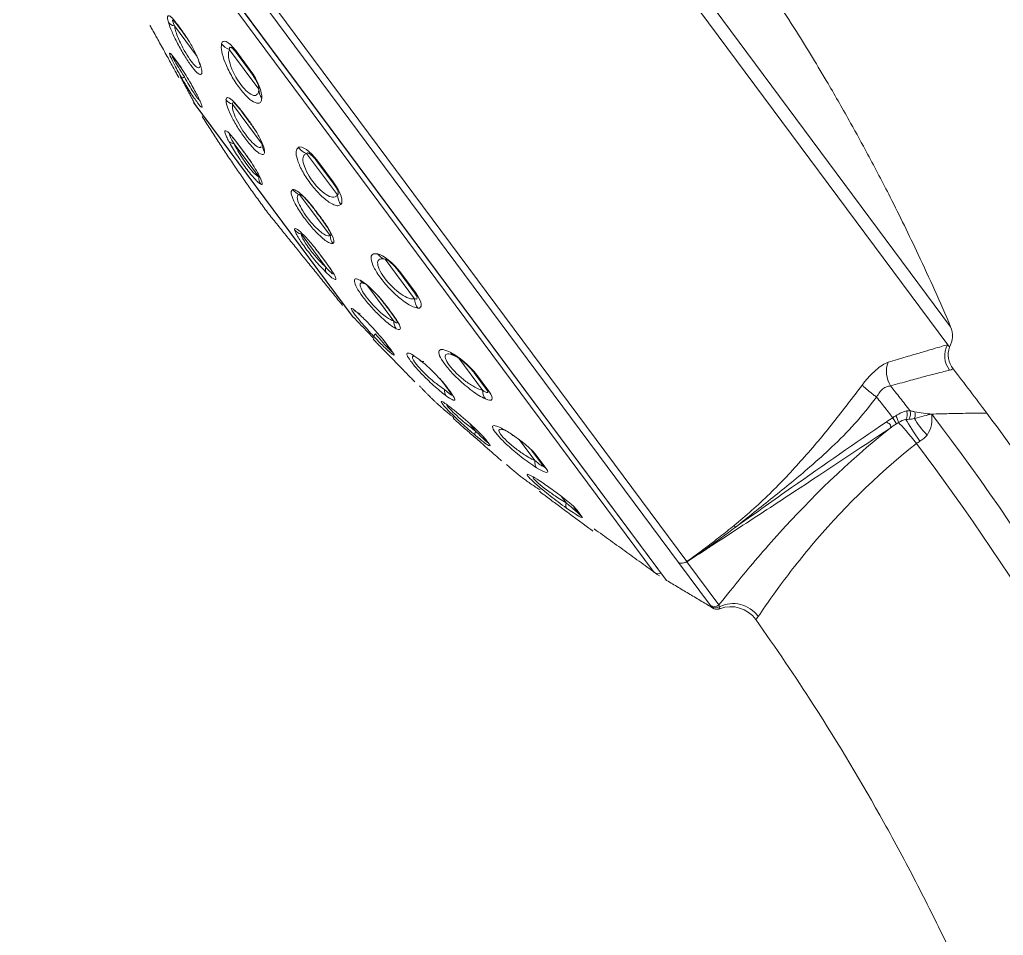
# Model space of a CAD drawing. Extents: x 4791 to 7950, y -233 to 2082.
# Drawn here: x 6649.7 to 6713.5, y 1139.9 to 1199.3 of the extents above; entities that cross this region are included whole.
import ezdxf

# ---------------------------------------------------------------- set-up
doc = ezdxf.new("R2010")
doc.units = 0
doc.header["$LTSCALE"] = 1.7
doc.header["$MEASUREMENT"] = 0
doc.layers.add('1', color=7, linetype='CONTINUOUS', true_color=0xffffff)

msp = doc.modelspace()

# ---------------------------------------------------------------- linework, layer by layer
at = {"layer": '1', "color": 7, "linetype": 'Continuous', "lineweight": 13}
for p, q in [((6670.331, 1231.534), (6709.93, 1178.215)), ((6710.122, 1179.389), (6671.627, 1231.223)), ((6649.686, 1221.675), (6692.459, 1164.082)), ((6692.991, 1164.139), (6649.878, 1222.191)), ((6650.523, 1218.337), (6671.104, 1190.624)), ((6690.872, 1163.424), (6650.779, 1217.409)), ((6660.059, 1198.837), (6660.041, 1198.861)), ((6665.217, 1194.814), (6663.311, 1197.381)), ((6663.709, 1197.319), (6664.659, 1196.04)), ((6659.684, 1196.879), (6659.879, 1196.616)), ((6666.17, 1186.959), (6660.978, 1193.951)), ((6665.431, 1191.253), (6663.513, 1193.835)), ((6664.355, 1193.052), (6664.333, 1193.081)), ((6665.204, 1189.116), (6663.601, 1191.275)), ((6663.923, 1191.171), (6664.239, 1190.746)), ((6670.318, 1187.945), (6668.313, 1190.645)), ((6671.104, 1190.624), (6691.686, 1162.911)), ((6669.043, 1190.136), (6670.042, 1188.791)), ((6669.846, 1185.307), (6667.861, 1187.98)), ((6671.363, 1179.968), (6666.17, 1186.959)), ((6669.132, 1186.619), (6669.11, 1186.649)), ((6669.559, 1183.252), (6667.956, 1185.411)), ((6669.237, 1184.016), (6669.553, 1183.59)), ((6675.321, 1181.209), (6673.414, 1183.777)), ((6674.426, 1182.888), (6675.377, 1181.608)), ((6673.979, 1179.743), (6672.225, 1182.105)), ((6673.745, 1180.408), (6673.725, 1180.435)), ((6673.597, 1178.146), (6673.792, 1177.883)), ((6679.736, 1175.265), (6678.195, 1177.339)), ((6679.332, 1176.283), (6680.14, 1175.195)), ((6677.571, 1175.256), (6677.556, 1175.277)), ((6679.275, 1172.612), (6678.94, 1173.063)), ((6680.093, 1171.86), (6680.085, 1171.871)), ((6683.131, 1170.693), (6682.114, 1172.062)), ((6683.279, 1170.968), (6683.866, 1170.178)), ((6685.173, 1167.943), (6684.864, 1168.359)), ((6685.881, 1167.464), (6686.19, 1167.048)), ((6686.891, 1166.104), (6686.884, 1166.113)), ((6692.999, 1164.119), (6695.081, 1161.315)), ((6694.539, 1161.284), (6692.463, 1164.08))]:
    msp.add_line(p, q, dxfattribs=at)
at = {"layer": '1', "color": 7, "linetype": 'Continuous', "lineweight": 18}
for p, q in [((6650.572, 1218.236), (6691.604, 1162.986)), ((6658.138, 1198.961), (6658.14, 1198.959)), ((6661.202, 1196.947), (6659.737, 1198.919)), ((6660.108, 1198.734), (6660.09, 1198.758)), ((6659.93, 1196.532), (6659.737, 1196.793)), ((6664.672, 1195.941), (6663.731, 1197.207)), ((6659.926, 1196.537), (6660.105, 1196.297)), ((6661.004, 1193.912), (6671.333, 1180.004)), ((6664.368, 1192.998), (6664.346, 1193.027)), ((6664.253, 1190.712), (6663.939, 1191.133)), ((6669.998, 1188.769), (6669.009, 1190.1)), ((6669.104, 1186.62), (6669.082, 1186.65)), ((6669.522, 1183.617), (6669.208, 1184.039)), ((6675.275, 1181.663), (6674.335, 1182.928)), ((6673.678, 1180.461), (6673.658, 1180.488)), ((6673.355, 1178.456), (6673.541, 1178.204)), ((6673.724, 1177.958), (6673.531, 1178.218)), ((6679.988, 1175.317), (6679.189, 1176.394)), ((6675.338, 1175.801), (6675.336, 1175.803)), ((6677.472, 1175.354), (6677.457, 1175.374)), ((6679.988, 1175.317), (6679.993, 1175.31)), ((6679.809, 1172.206), (6679.964, 1171.997)), ((6679.972, 1171.986), (6679.964, 1171.997)), ((6679.972, 1171.986), (6679.977, 1171.98)), ((6683.675, 1170.353), (6683.094, 1171.135)), ((6685.974, 1167.257), (6685.668, 1167.668)), ((6692.943, 1164.103), (6692.947, 1164.097)), ((6692.463, 1164.08), (6692.459, 1164.082)), ((6695.132, 1161.075), (6695.132, 1161.074))]:
    msp.add_line(p, q, dxfattribs=at)
for centre, radius, start, end in [((6658.846, 1199.334), 0.8, 207.7967, 216.6), ((6661.405, 1194.21), 0.5, 211.29874, 216.6), ((6671.735, 1180.302), 0.5, 216.6, 221.90126), ((6708.742, 1178.801), 1.5, 330.37142, 23.08394), ((6711.463, 1177.569), 1.5, 160.91685, 217.90351), ((6691.14, 1163.845), 0.5, 237.50088, 290.33698), ((6691.844, 1163.165), 0.3, 216.6, 238.08484), ((6695.843, 1159.204), 2, 35.47862, 110.8139)]:
    msp.add_arc(centre, radius, start, end, dxfattribs=at)
at = {"layer": '1', "color": 7, "linetype": 'Continuous', "lineweight": 18, "extrusion": (0, 0, -1)}
msp.add_arc((-6694.954, 1161.541), 0.5, 261.70798, 299.77656, dxfattribs=at)
at = {"layer": '1', "color": 7, "linetype": 'Continuous', "lineweight": 18}
for centre, major_axis, ratio, start_param, end_param in [((6658.847, 1199.332), (-0.642, -0.477), 0.999814, 6.129539, 6.283185), ((6660.75, 1199.211), (-0.642, -0.477), 0.601951, 6.04877, 6.283185), ((6664.534, 1197.803), (-0.803, -0.596), 0.336273, 5.969297, 6.283185), ((6660.379, 1197.27), (0.642, 0.477), 0.820215, 2.987946, 3.141593), ((6660.572, 1197.009), (-0.642, -0.477), 0.797517, 6.129539, 6.283185), ((6665.474, 1196.537), (0.803, 0.596), 0.281505, 2.827704, 3.141593), ((6664.989, 1193.504), (0.642, 0.477), 0.274487, 2.907178, 3.141593), ((6665.01, 1193.475), (-0.642, -0.477), 0.272839, 6.04877, 6.283185), ((6664.582, 1191.61), (0.642, 0.477), 0.327322, 2.987946, 3.141593), ((6664.895, 1191.189), (-0.642, -0.477), 0.290596, 6.129539, 6.283185), ((6669.812, 1190.696), (-0.803, -0.596), 0.028793, 5.969297, 6.283185), ((6669.725, 1187.127), (0.642, 0.477), 0.091415, 3.141593, 3.376008), ((6669.747, 1187.097), (-0.642, -0.477), 0.093121, 0, 0.234415), ((6669.851, 1184.516), (0.642, 0.477), 0.290596, 3.141593, 3.295239), ((6670.164, 1184.094), (-0.642, -0.477), 0.327322, 0, 0.153647), ((6675.138, 1183.525), (-0.803, -0.596), 0.281505, 0, 0.313888), ((6674.301, 1180.965), (0.642, 0.477), 0.444971, 3.141593, 3.376008), ((6674.321, 1180.938), (-0.642, -0.477), 0.446505, 0, 0.234415), ((6674.173, 1178.695), (0.642, 0.477), 0.797517, 3.141593, 3.295239), ((6674.367, 1178.435), (-0.642, -0.477), 0.820215, 0, 0.153647), ((6679.991, 1176.99), (-0.803, -0.596), 0.564247, 0, 0.313888), ((6675.898, 1176.373), (0.642, 0.477), 0.999814, 3.141593, 3.295239), ((6678.099, 1175.851), (0.642, 0.477), 0.738431, 3.141593, 3.376008), ((6678.114, 1175.83), (-0.642, -0.477), 0.739586, 0, 0.234415), ((6706.968, 1173.691), (0.011, -0.5), 0.658101, 0.827819, 2.023829), ((6707.438, 1173.598), (-0.096, -0.491), 0.754515, 1.387842, 2.281452), ((6708.217, 1172.028), (-1.137, 1.645), 0.059104, 0.58893, 1.575202), ((6709.171, 1172.794), (-1.439, 1.389), 0.361279, 0.764358, 1.515616), ((6680.607, 1172.474), (0.642, 0.477), 0.932162, 3.141593, 3.376008), ((6680.615, 1172.463), (-0.642, -0.477), 0.932781, 0, 0.234415), ((6683.896, 1171.732), (-0.803, -0.596), 0.791757, 0, 0.313888), ((6684.477, 1170.949), (0.803, 0.596), 0.825606, 3.141593, 3.455481), ((6686.471, 1168.265), (-0.803, -0.596), 0.941765, 0, 0.313888), ((6686.777, 1167.853), (0.803, 0.596), 0.95956, 3.141593, 3.455481), ((6694.327, 1164.94), (0.093, -0.123), 0.06588, 3.583979, 4.233587), ((6692.719, 1164.5), (-0.401, -0.298), 0.902957, 0.411505, 1.57674), ((6692.723, 1164.498), (-0.401, -0.298), 0.902957, 0.411549, 1.45248), ((6662.902, 1204.102), (44.476, 33.031), 0.902958, 4.717243, 4.718332)]:
    msp.add_ellipse(centre, major_axis=major_axis, ratio=ratio, start_param=start_param, end_param=end_param, dxfattribs=at)
at = {"layer": '1', "color": 7, "linetype": 'Continuous', "lineweight": 13}
for centre, major_axis, ratio, start_param, end_param in [((6660.036, 1199.544), (-0.768, -0.224), 0.790647, 0.258383, 0.955246), ((6663.62, 1198.25), (-0.98, 0.199), 0.920519, 0.762673, 1.440702), ((6662.102, 1196.762), (-0.764, -0.236), 0.768418, 6.135583, 6.575553), ((6660.897, 1195.944), (-0.693, -0.4), 0.069588, 0.056778, 0.698233), ((6666.215, 1194.754), (-0.997, 0.083), 0.898066, 0.027091, 0.70512), ((6663.739, 1194.558), (-0.798, 0.054), 0.944594, 0.651641, 1.348505), ((6663.93, 1191.86), (-0.706, -0.376), 0.638772, 0.144702, 0.786157), ((6666.229, 1191.206), (-0.8, 0.003), 0.934499, 6.22356, 6.920424), ((6668.566, 1191.589), (-0.492, 0.871), 0.956087, 1.665107, 2.343136), ((6665.981, 1189.099), (0.374, 0.707), 0.963967, 2.019888, 2.661343), ((6668.05, 1188.754), (-0.134, 0.789), 0.970968, 2.0263, 2.723163), ((6671.295, 1187.914), (-0.691, 0.723), 0.956087, 0.798457, 1.476486), ((6668.164, 1186.159), (-0.785, -0.154), 0.963967, 0.480249, 1.121705), ((6670.628, 1185.283), (-0.247, 0.761), 0.974371, 1.233845, 1.930708), ((6673.646, 1184.749), (0.208, 0.978), 0.898066, 2.436473, 3.114501), ((6670.214, 1183.398), (0.564, 0.567), 0.638772, 2.355436, 2.996891), ((6672.387, 1182.915), (0.377, 0.705), 0.866208, 2.726411, 3.33265), ((6676.242, 1181.254), (0.092, 0.996), 0.920519, 1.700891, 2.378919), ((6671.98, 1181.02), (0.473, 0.645), 0.920959, 2.914012, 3.555467), ((6674.704, 1179.794), (0.356, 0.716), 0.882649, 2.049803, 2.746667), ((6673.248, 1179.314), (0.583, 0.548), 0.069588, 2.443359, 3.084815), ((6711.228, 1177.48), (0.391, -1.448), 0.990409, 3.938422, 5.107345), ((6678.362, 1178.399), (0.457, 0.889), 0.752136, 2.751698, 3.125685), ((6676.163, 1177.83), (0.484, 0.637), 0.644461, 2.929366, 3.626229), ((6707.241, 1176.347), (0.419, -1.44), 0.845009, 3.953017, 5.044547), ((6677.907, 1175.481), (0.478, 0.642), 0.67172, 2.272821, 2.969684), ((6680.57, 1175.426), (0.419, 0.908), 0.794845, 2.089679, 2.767708), ((6707.142, 1173.673), (-0.119, -0.486), 0.728057, 1.102948, 2.311081), ((6706.467, 1173.535), (0.241, -0.438), 0.241791, 0.465728, 1.609611), ((6707.783, 1171.709), (-1.228, 1.579), 0.07539, 4.709308, 5.830934), ((6679.805, 1172.926), (0.516, 0.612), 0.370072, 2.384959, 3.081822), ((6682.253, 1173.16), (0.549, 0.836), 0.532582, 2.913526, 3.324135), ((6683.857, 1171), (0.534, 0.846), 0.591366, 2.274383, 2.952412), ((6685.781, 1168.409), (0.58, 0.815), 0.329999, 2.392717, 3.070746), ((6696.05, 1159.439), (-1.59, 1.213), 0.972943, 4.421123, 5.84877), ((6694.788, 1161.717), (0.401, 0.298), 0.995323, 3.553142, 4.703662), ((6694.867, 1161.628), (0.352, 0.355), 0.994828, 3.402967, 4.41939)]:
    msp.add_ellipse(centre, major_axis=major_axis, ratio=ratio, start_param=start_param, end_param=end_param, dxfattribs=at)
at = {"layer": '1', "color": 7, "linetype": 'Continuous', "lineweight": 18}
for points, knots in [([(6710.122, 1179.389), (6709.449, 1180.968), (6708.181, 1183.795), (6706.357, 1187.521), (6704.876, 1190.356), (6703.531, 1192.81), (6702.005, 1195.473), (6699.952, 1198.857), (6697.241, 1203.017), (6695.132, 1205.989), (6693.945, 1207.587)], [0, 0, 0, 0, 0.157978, 0.285309, 0.381843, 0.452457, 0.542953, 0.664455, 0.816873, 1, 1, 1, 1]), ([(6659.737, 1198.919), (6659.63, 1199.157), (6659.588, 1199.307), (6659.665, 1199.29), (6659.714, 1199.245), (6659.863, 1199.064), (6659.965, 1198.926), (6660.09, 1198.758)], [0, 0, 0, 0, 0.5, 0.5, 0.75, 0.75, 1, 1, 1, 1]), ([(6658.14, 1198.959), (6658.151, 1198.939), (6658.173, 1198.902), (6658.343, 1198.6), (6658.642, 1198.062), (6658.998, 1197.416), (6659.317, 1196.839), (6659.457, 1196.583), (6659.526, 1196.458)], [0, 0, 0, 0, 0.178327, 0.339125, 0.500023, 0.752204, 0.878517, 1, 1, 1, 1]), ([(6661.423, 1196.367), (6661.322, 1196.693), (6661.111, 1197.165), (6660.723, 1197.863), (6660.584, 1198.091), (6660.313, 1198.495), (6660.185, 1198.667), (6660.059, 1198.837)], [0, 0, 0, 0, 0.5, 0.5, 0.75, 0.75, 1, 1, 1, 1]), ([(6660.108, 1198.734), (6660.236, 1198.562), (6660.371, 1198.381), (6660.569, 1198.098), (6660.636, 1198), (6660.7, 1197.904)], [0, 0, 0, 0, 0.655603, 0.655603, 1, 1, 1, 1]), ([(6663.731, 1197.207), (6663.677, 1197.276), (6663.544, 1197.443), (6663.388, 1197.559), (6663.306, 1197.53), (6663.309, 1197.423), (6663.311, 1197.381)], [0, 0, 0, 0, 0.208279, 0.500324, 0.801781, 1, 1, 1, 1]), ([(6659.526, 1196.458), (6659.601, 1196.323), (6659.746, 1196.059), (6659.957, 1195.678), (6660.044, 1195.519), (6660.011, 1195.579), (6659.989, 1195.619)], [0, 0, 0, 0, 0.208206, 0.404755, 0.799491, 1, 1, 1, 1]), ([(6659.879, 1196.616), (6659.972, 1196.488), (6660.147, 1196.245), (6660.484, 1195.717), (6660.878, 1195.05), (6661.202, 1194.449), (6661.405, 1194.027), (6661.459, 1193.889), (6661.485, 1193.821)], [0, 0, 0, 0, 0.178327, 0.339125, 0.500023, 0.752204, 0.878517, 1, 1, 1, 1]), ([(6665.217, 1194.814), (6665.216, 1194.856), (6665.213, 1194.963), (6665.105, 1195.247), (6664.908, 1195.607), (6664.741, 1195.842), (6664.672, 1195.941)], [0, 0, 0, 0, 0.200427, 0.49953, 0.790892, 1, 1, 1, 1]), ([(6663.561, 1193.949), (6663.588, 1193.938), (6663.624, 1193.912), (6663.74, 1193.804), (6663.832, 1193.7), (6664.059, 1193.414), (6664.195, 1193.231), (6664.346, 1193.027)], [0, 0, 0, 0, 0.247943, 0.247943, 0.623972, 0.623972, 1, 1, 1, 1]), ([(6665.585, 1190.763), (6665.585, 1190.952), (6665.452, 1191.32), (6665.099, 1191.97), (6664.959, 1192.2), (6664.66, 1192.642), (6664.507, 1192.847), (6664.355, 1193.052)], [0, 0, 0, 0, 0.5, 0.5, 0.75, 0.75, 1, 1, 1, 1]), ([(6664.368, 1192.998), (6664.521, 1192.792), (6664.671, 1192.591), (6664.938, 1192.211), (6665.054, 1192.035), (6665.15, 1191.876), (6665.153, 1191.871), (6665.155, 1191.866)], [0, 0, 0, 0, 0.492429, 0.492429, 0.984858, 0.984858, 1, 1, 1, 1]), ([(6663.334, 1191.862), (6663.364, 1191.847), (6663.424, 1191.789), (6663.616, 1191.562), (6663.762, 1191.372), (6663.939, 1191.133)], [0, 0, 0, 0, 0.46137, 0.46137, 1, 1, 1, 1]), ([(6669.009, 1190.1), (6668.942, 1190.187), (6668.779, 1190.395), (6668.548, 1190.611), (6668.381, 1190.696), (6668.333, 1190.659), (6668.313, 1190.645)], [0, 0, 0, 0, 0.208279, 0.500324, 0.801781, 1, 1, 1, 1]), ([(6670.318, 1187.945), (6670.338, 1187.96), (6670.387, 1187.996), (6670.353, 1188.18), (6670.213, 1188.464), (6670.061, 1188.679), (6669.998, 1188.769)], [0, 0, 0, 0, 0.200427, 0.49953, 0.790892, 1, 1, 1, 1]), ([(6667.903, 1187.981), (6667.972, 1187.961), (6668.098, 1187.861), (6668.374, 1187.564), (6668.498, 1187.417), (6668.773, 1187.066), (6668.925, 1186.861), (6669.082, 1186.65)], [0, 0, 0, 0, 0.443275, 0.443275, 0.721637, 0.721637, 1, 1, 1, 1]), ([(6669.104, 1186.62), (6669.263, 1186.407), (6669.407, 1186.213), (6669.643, 1185.875), (6669.734, 1185.733), (6669.866, 1185.493), (6669.899, 1185.405), (6669.901, 1185.355)], [0, 0, 0, 0, 0.320237, 0.320237, 0.640475, 0.640475, 1, 1, 1, 1]), ([(6669.522, 1183.617), (6669.698, 1183.38), (6669.838, 1183.185), (6670, 1182.935), (6670.039, 1182.86), (6670.044, 1182.827)], [0, 0, 0, 0, 0.538648, 0.538648, 1, 1, 1, 1]), ([(6674.335, 1182.928), (6674.262, 1183.023), (6674.084, 1183.251), (6673.796, 1183.545), (6673.555, 1183.729), (6673.454, 1183.763), (6673.414, 1183.777)], [0, 0, 0, 0, 0.208279, 0.500324, 0.801781, 1, 1, 1, 1]), ([(6673.725, 1180.435), (6673.585, 1180.624), (6673.44, 1180.819), (6673.112, 1181.221), (6672.93, 1181.425), (6672.387, 1181.981), (6672.029, 1182.276), (6671.795, 1182.401)], [0, 0, 0, 0, 0.25, 0.25, 0.5, 0.5, 1, 1, 1, 1]), ([(6672.194, 1182.146), (6672.121, 1182.177), (6672.031, 1182.214), (6671.96, 1182.229), (6671.946, 1182.231)], [0, 0, 0, 0, 0.805231, 1, 1, 1, 1]), ([(6672.912, 1181.445), (6673.013, 1181.327), (6673.119, 1181.198), (6673.37, 1180.877), (6673.517, 1180.679), (6673.658, 1180.488)], [0, 0, 0, 0, 0.427529, 0.427529, 1, 1, 1, 1]), ([(6675.321, 1181.209), (6675.361, 1181.196), (6675.462, 1181.162), (6675.513, 1181.232), (6675.448, 1181.415), (6675.326, 1181.59), (6675.275, 1181.663)], [0, 0, 0, 0, 0.200427, 0.49953, 0.790892, 1, 1, 1, 1]), ([(6671.385, 1180.49), (6671.442, 1180.445), (6671.561, 1180.352), (6671.909, 1180.032), (6672.449, 1179.492), (6673.162, 1178.707), (6673.448, 1178.338), (6673.597, 1178.146)], [0, 0, 0, 0, 0.121003, 0.24993, 0.500418, 0.740079, 1, 1, 1, 1]), ([(6673.678, 1180.461), (6673.82, 1180.27), (6673.939, 1180.11), (6674.112, 1179.858), (6674.164, 1179.768), (6674.197, 1179.679), (6674.199, 1179.657), (6674.191, 1179.646)], [0, 0, 0, 0, 0.390969, 0.390969, 0.781939, 0.781939, 1, 1, 1, 1]), ([(6672.674, 1178.539), (6672.642, 1178.571), (6672.594, 1178.62), (6672.72, 1178.492), (6673.024, 1178.18), (6673.235, 1177.964), (6673.344, 1177.853)], [0, 0, 0, 0, 0.199471, 0.594304, 0.791198, 1, 1, 1, 1]), ([(6673.344, 1177.853), (6673.443, 1177.752), (6673.648, 1177.542), (6674.109, 1177.07), (6674.692, 1176.472), (6675.244, 1175.904), (6675.305, 1175.837), (6675.336, 1175.803)], [0, 0, 0, 0, 0.121003, 0.24993, 0.500418, 0.740079, 1, 1, 1, 1]), ([(6677.888, 1177.518), (6677.99, 1177.466), (6678.201, 1177.335), (6678.556, 1177.06), (6678.917, 1176.721), (6679.12, 1176.485), (6679.217, 1176.36)], [0, 0, 0, 0, 0.252254, 0.50235, 0.747913, 1, 1, 1, 1]), ([(6677.556, 1175.277), (6677.451, 1175.419), (6677.341, 1175.567), (6677.06, 1175.905), (6676.891, 1176.092), (6676.344, 1176.654), (6675.927, 1177.027), (6675.604, 1177.272)], [0, 0, 0, 0, 0.25, 0.25, 0.5, 0.5, 1, 1, 1, 1]), ([(6704.378, 1175.596), (6704.522, 1175.778), (6704.807, 1176.14), (6705.259, 1176.581), (6705.698, 1176.927), (6705.947, 1177.031), (6706.07, 1177.082)], [0, 0, 0, 0, 0.255199, 0.507298, 0.755172, 1, 1, 1, 1]), ([(6710.055, 1176.565), (6709.943, 1176.537), (6709.715, 1176.48), (6709.145, 1176.337), (6708.388, 1176.139), (6707.431, 1175.88), (6706.633, 1175.657), (6706.228, 1175.543)], [0, 0, 0, 0, 0.186365, 0.379415, 0.579269, 0.786065, 1, 1, 1, 1]), ([(6676.964, 1176.014), (6677.009, 1175.959), (6677.053, 1175.904), (6677.227, 1175.683), (6677.35, 1175.518), (6677.457, 1175.374)], [0, 0, 0, 0, 0.247484, 0.247484, 1, 1, 1, 1]), ([(6679.736, 1175.265), (6679.795, 1175.225), (6679.943, 1175.128), (6680.08, 1175.083), (6680.1, 1175.151), (6680.021, 1175.268), (6679.988, 1175.317)], [0, 0, 0, 0, 0.200427, 0.49953, 0.790892, 1, 1, 1, 1]), ([(6705.32, 1174.811), (6705.419, 1174.687), (6705.517, 1174.563), (6705.824, 1174.173), (6706.032, 1173.907), (6706.282, 1173.587), (6706.323, 1173.533), (6706.365, 1173.479)], [0, 0, 0, 0, 0.280463, 0.280463, 0.87932, 0.87932, 1, 1, 1, 1]), ([(6707.782, 1173.863), (6707.753, 1173.868), (6707.723, 1173.876), (6707.623, 1173.901), (6707.553, 1173.92), (6707.483, 1173.937)], [0, 0, 0, 0, 0.300602, 0.300602, 1, 1, 1, 1]), ([(6746.86, 1045.534), (6747.399, 1068.259), (6744.86, 1091.04), (6735.583, 1123.869), (6731.613, 1134.481), (6721.718, 1154.892), (6715.799, 1164.653), (6708.893, 1173.708)], [0, 0, 0, 0, 0.5, 0.5, 0.75, 0.75, 1, 1, 1, 1]), ([(6712.468, 1173.774), (6714.25, 1171.381), (6717.71, 1166.474), (6722.531, 1158.836), (6726.992, 1150.912), (6731.082, 1142.739), (6736.025, 1131.567), (6740.157, 1120.143), (6743.478, 1108.768), (6745.577, 1100.339), (6747.347, 1091.871), (6748.823, 1083.21), (6750.018, 1074.2), (6750.918, 1064.68), (6751.456, 1054.976), (6751.573, 1048.483), (6751.577, 1045.488)], [0, 0, 0, 0, 0.066499, 0.133873, 0.201247, 0.268621, 0.335995, 0.470742, 0.538116, 0.60549, 0.672864, 0.740238, 0.807612, 0.874986, 0.94236, 1, 1, 1, 1]), ([(6677.838, 1173.424), (6677.838, 1173.424), (6677.839, 1173.424), (6677.925, 1173.349), (6678.349, 1172.976), (6678.927, 1172.472), (6679.384, 1172.073), (6679.616, 1171.87)], [0, 0, 0, 0, 0.002345, 0.243672, 0.495599, 0.744105, 1, 1, 1, 1]), ([(6680.085, 1171.871), (6680.028, 1171.948), (6679.969, 1172.029), (6679.771, 1172.255), (6679.634, 1172.399), (6679.146, 1172.881), (6678.715, 1173.273), (6678.334, 1173.597)], [0, 0, 0, 0, 0.25, 0.25, 0.5, 0.5, 1, 1, 1, 1]), ([(6705.945, 1173.198), (6703.958, 1171.852), (6701.91, 1170.425), (6698.657, 1168.136), (6697.502, 1167.32), (6696.267, 1166.447), (6696.209, 1166.406), (6696.152, 1166.365)], [0, 0, 0, 0, 0.640474, 0.640474, 0.983248, 0.983248, 1, 1, 1, 1]), ([(6706.187, 1172.802), (6706.217, 1172.843), (6706.282, 1172.932), (6706.169, 1173.079), (6706.027, 1173.154), (6705.945, 1173.198)], [0, 0, 0, 0, 0.266102, 0.573528, 1, 1, 1, 1]), ([(6680.971, 1170.679), (6680.971, 1170.679), (6680.969, 1170.682), (6680.878, 1170.764), (6680.79, 1170.843), (6680.415, 1171.172), (6680.016, 1171.522), (6679.616, 1171.87)], [0, 0, 0, 0, 0.25, 0.25, 0.5, 0.5, 1, 1, 1, 1]), ([(6697.637, 1160.573), (6697.845, 1160.884), (6698.271, 1161.514), (6699.447, 1163.127), (6700.211, 1164.126), (6702.875, 1167.299), (6705.223, 1169.71), (6707.906, 1171.797)], [0, 0, 0, 0, 0.25, 0.25, 0.5, 0.5, 1, 1, 1, 1]), ([(6683.131, 1170.693), (6683.205, 1170.634), (6683.391, 1170.486), (6683.606, 1170.336), (6683.714, 1170.284), (6683.686, 1170.333), (6683.675, 1170.353)], [0, 0, 0, 0, 0.200427, 0.49953, 0.790892, 1, 1, 1, 1]), ([(6683.406, 1168.706), (6683.405, 1168.706), (6683.514, 1168.625), (6684.044, 1168.228), (6684.751, 1167.703), (6685.285, 1167.307), (6685.56, 1167.104)], [0, 0, 0, 0, 0.244508, 0.499755, 0.742495, 1, 1, 1, 1]), ([(6685.173, 1167.943), (6685.257, 1167.871), (6685.467, 1167.691), (6685.746, 1167.454), (6685.937, 1167.292), (6685.963, 1167.267), (6685.974, 1167.257)], [0, 0, 0, 0, 0.200427, 0.49953, 0.790892, 1, 1, 1, 1]), ([(6692.947, 1164.097), (6693.17, 1164.257), (6693.604, 1164.57), (6694.031, 1164.892), (6694.239, 1165.049)], [0, 0, 0, 0, 0.51239, 1, 1, 1, 1]), ([(6692.947, 1164.097), (6692.947, 1164.097), (6692.947, 1164.097), (6692.948, 1164.096), (6692.948, 1164.096), (6692.949, 1164.096), (6692.95, 1164.097), (6692.954, 1164.097), (6692.957, 1164.099), (6692.966, 1164.102), (6692.971, 1164.105), (6692.977, 1164.108)], [0, 0, 0, 0, 0.036975, 0.036975, 0.084911, 0.084911, 0.173029, 0.173029, 0.465347, 0.465347, 1, 1, 1, 1]), ([(6692.977, 1164.107), (6692.979, 1164.108), (6692.98, 1164.109), (6692.987, 1164.112), (6692.991, 1164.115), (6692.996, 1164.118), (6692.998, 1164.118), (6692.999, 1164.119)], [0, 0, 0, 0, 0.241366, 0.241366, 0.823214, 0.823214, 1, 1, 1, 1]), ([(6697.471, 1160.365), (6698.772, 1158.54), (6701.697, 1154.216), (6705.123, 1148.48), (6707.889, 1143.328), (6709.825, 1139.452), (6711.62, 1135.581), (6713.827, 1130.459), (6716.283, 1124.064), (6718.881, 1116.121), (6721.195, 1107.606), (6722.719, 1100.555), (6723.625, 1095.477), (6724.197, 1091.981), (6724.843, 1087.419), (6725.472, 1081.769), (6725.935, 1076.075), (6726.23, 1070.469), (6726.365, 1065.086), (6726.363, 1060.057), (6726.258, 1055.514), (6726.088, 1051.585), (6725.897, 1048.399), (6725.77, 1046.666), (6725.716, 1045.963), (6725.706, 1045.836)], [0, 0, 0, 0, 0.056439, 0.131201, 0.168582, 0.205963, 0.243344, 0.280725, 0.355487, 0.430249, 0.50501, 0.579772, 0.598463, 0.617153, 0.654534, 0.691915, 0.729296, 0.766677, 0.804058, 0.841439, 0.87882, 0.916201, 0.953582, 0.990962, 1, 1, 1, 1])]:
    msp.add_open_spline(points, degree=3, knots=knots, dxfattribs=at)
at = {"layer": '1', "color": 7, "linetype": 'Continuous', "lineweight": 13}
for points, knots in [([(6660.041, 1198.861), (6659.916, 1199.029), (6659.789, 1199.201), (6659.566, 1199.461), (6659.471, 1199.549), (6659.269, 1199.646), (6659.248, 1199.485), (6659.339, 1199.173)], [0, 0, 0, 0, 0.25, 0.25, 0.5, 0.5, 1, 1, 1, 1]), ([(6661.423, 1196.367), (6661.456, 1196.248), (6661.52, 1196.018), (6661.518, 1195.818), (6661.429, 1195.738), (6661.217, 1195.845), (6660.823, 1196.316), (6660.367, 1196.99), (6659.928, 1197.78), (6659.541, 1198.574), (6659.407, 1198.971), (6659.339, 1199.173)], [0, 0, 0, 0, 0.087607, 0.169371, 0.250856, 0.377447, 0.501128, 0.621802, 0.747777, 0.872041, 1, 1, 1, 1]), ([(6659.737, 1198.919), (6659.757, 1198.825), (6659.818, 1198.529), (6660.14, 1197.71), (6660.595, 1196.932), (6661.04, 1196.333), (6661.296, 1196.12), (6661.377, 1196.239), (6661.385, 1196.288)], [0, 0, 0, 0, 0.097106, 0.305207, 0.602478, 0.603279, 0.901045, 1, 1, 1, 1]), ([(6665.408, 1194.238), (6665.392, 1194.147), (6665.36, 1193.972), (6665.204, 1193.877), (6664.935, 1193.928), (6664.52, 1194.202), (6663.948, 1194.874), (6663.395, 1195.715), (6663.001, 1196.563), (6662.758, 1197.316), (6662.775, 1197.616), (6662.784, 1197.771)], [0, 0, 0, 0, 0.087456, 0.169153, 0.25014, 0.377375, 0.499739, 0.622279, 0.749894, 0.871256, 1, 1, 1, 1]), ([(6663.311, 1197.381), (6663.293, 1197.346), (6663.244, 1197.249), (6663.222, 1196.969), (6663.336, 1196.315), (6663.749, 1195.506), (6664.327, 1194.728), (6664.817, 1194.32), (6665.104, 1194.437), (6665.195, 1194.623), (6665.211, 1194.763), (6665.217, 1194.814)], [0, 0, 0, 0, 0.046355, 0.127416, 0.254336, 0.50001, 0.500136, 0.746142, 0.872777, 0.954138, 1, 1, 1, 1]), ([(6660.207, 1195.542), (6660.128, 1195.68), (6659.966, 1195.965), (6659.683, 1196.494), (6659.425, 1197.029), (6659.381, 1197.263), (6659.58, 1197.01), (6659.684, 1196.879)], [0, 0, 0, 0, 0.121003, 0.24993, 0.500418, 0.740079, 1, 1, 1, 1]), ([(6660.384, 1195.607), (6660.11, 1196.04), (6659.846, 1196.477), (6659.629, 1196.869), (6659.588, 1196.951), (6659.593, 1196.98), (6659.641, 1196.922), (6659.737, 1196.793)], [0, 0, 0, 0, 0.5, 0.5, 0.75, 0.75, 1, 1, 1, 1]), ([(6661.485, 1193.821), (6661.504, 1193.761), (6661.54, 1193.644), (6661.494, 1193.609), (6661.259, 1193.873), (6660.859, 1194.462), (6660.49, 1195.058), (6660.303, 1195.378), (6660.207, 1195.542)], [0, 0, 0, 0, 0.130106, 0.252927, 0.499594, 0.746402, 0.869479, 1, 1, 1, 1]), ([(6660.384, 1195.607), (6660.484, 1195.427), (6660.677, 1195.077), (6660.956, 1194.626), (6661.206, 1194.258), (6661.327, 1194.124), (6661.363, 1194.109)], [0, 0, 0, 0, 0.248433, 0.481692, 0.695549, 1, 1, 1, 1]), ([(6664.333, 1193.081), (6664.183, 1193.284), (6664.029, 1193.492), (6663.731, 1193.852), (6663.589, 1194.003), (6663.232, 1194.31), (6663.085, 1194.318), (6663.073, 1194.144)], [0, 0, 0, 0, 0.25, 0.25, 0.5, 0.5, 1, 1, 1, 1]), ([(6665.585, 1190.763), (6665.577, 1190.699), (6665.562, 1190.575), (6665.43, 1190.551), (6665.194, 1190.669), (6664.823, 1190.99), (6664.309, 1191.622), (6663.799, 1192.37), (6663.399, 1193.106), (6663.108, 1193.771), (6663.085, 1194.019), (6663.073, 1194.144)], [0, 0, 0, 0, 0.087607, 0.169371, 0.250856, 0.377447, 0.501128, 0.621802, 0.747777, 0.872041, 1, 1, 1, 1]), ([(6663.513, 1193.835), (6663.504, 1193.78), (6663.473, 1193.608), (6663.66, 1192.97), (6664.116, 1192.19), (6664.653, 1191.468), (6665.05, 1191.069), (6665.295, 1191.012), (6665.347, 1191.05), (6665.36, 1191.067)], [0, 0, 0, 0, 0.090871, 0.285609, 0.563792, 0.564541, 0.843187, 0.951208, 1, 1, 1, 1]), ([(6663.266, 1191.423), (6663.213, 1191.526), (6663.105, 1191.738), (6662.993, 1192.037), (6663.013, 1192.198), (6663.358, 1191.908), (6663.73, 1191.423), (6663.923, 1191.171)], [0, 0, 0, 0, 0.121003, 0.24993, 0.500418, 0.740079, 1, 1, 1, 1]), ([(6665.334, 1188.638), (6665.283, 1188.672), (6665.184, 1188.737), (6664.881, 1189.047), (6664.384, 1189.665), (6663.854, 1190.43), (6663.484, 1191.026), (6663.34, 1191.288), (6663.266, 1191.423)], [0, 0, 0, 0, 0.130106, 0.252927, 0.499594, 0.746402, 0.869479, 1, 1, 1, 1]), ([(6663.601, 1191.275), (6663.678, 1191.126), (6663.826, 1190.837), (6664.135, 1190.346), (6664.497, 1189.826), (6664.926, 1189.303), (6665.108, 1189.181), (6665.204, 1189.116)], [0, 0, 0, 0, 0.179168, 0.347393, 0.501625, 0.737142, 1, 1, 1, 1]), ([(6670.542, 1187.325), (6670.485, 1187.289), (6670.375, 1187.22), (6670.101, 1187.283), (6669.706, 1187.503), (6669.168, 1187.943), (6668.735, 1188.46), (6668.351, 1188.977), (6667.98, 1189.543), (6667.684, 1190.259), (6667.582, 1190.822), (6667.715, 1190.965), (6667.784, 1191.039)], [0, 0, 0, 0, 0.087458, 0.169158, 0.250147, 0.37738, 0.499751, 0.500394, 0.622942, 0.750385, 0.871489, 1, 1, 1, 1]), ([(6664.239, 1190.746), (6664.376, 1190.558), (6664.636, 1190.2), (6664.998, 1189.638), (6665.313, 1189.079), (6665.449, 1188.73), (6665.432, 1188.605), (6665.366, 1188.627), (6665.334, 1188.638)], [0, 0, 0, 0, 0.178327, 0.339125, 0.500023, 0.752204, 0.878517, 1, 1, 1, 1]), ([(6668.313, 1190.645), (6668.279, 1190.632), (6668.184, 1190.597), (6668.073, 1190.438), (6668.043, 1189.976), (6668.398, 1189.247), (6669.005, 1188.429), (6669.601, 1187.879), (6670.052, 1187.775), (6670.236, 1187.836), (6670.296, 1187.916), (6670.318, 1187.945)], [0, 0, 0, 0, 0.046355, 0.127416, 0.254336, 0.50001, 0.500136, 0.746142, 0.872777, 0.954138, 1, 1, 1, 1]), ([(6670.021, 1184.79), (6669.968, 1184.786), (6669.866, 1184.779), (6669.61, 1184.923), (6669.245, 1185.213), (6668.753, 1185.698), (6668.158, 1186.436), (6667.616, 1187.241), (6667.358, 1187.826), (6667.28, 1188.204), (6667.374, 1188.261), (6667.421, 1188.29)], [0, 0, 0, 0, 0.087565, 0.16929, 0.250736, 0.377265, 0.500887, 0.639925, 0.78603, 0.891403, 1, 1, 1, 1]), ([(6669.11, 1186.649), (6668.954, 1186.859), (6668.794, 1187.076), (6668.46, 1187.486), (6668.287, 1187.677), (6667.811, 1188.144), (6667.546, 1188.311), (6667.421, 1188.29)], [0, 0, 0, 0, 0.25, 0.25, 0.5, 0.5, 1, 1, 1, 1]), ([(6667.861, 1187.98), (6667.819, 1187.969), (6667.688, 1187.933), (6667.689, 1187.545), (6668.075, 1186.861), (6668.63, 1186.113), (6669.114, 1185.598), (6669.616, 1185.274), (6669.758, 1185.294), (6669.846, 1185.307)], [0, 0, 0, 0, 0.080562, 0.253207, 0.499831, 0.500495, 0.747529, 0.843295, 1, 1, 1, 1]), ([(6670.021, 1184.79), (6670.135, 1184.827), (6670.109, 1185.05), (6669.851, 1185.572), (6669.73, 1185.775), (6669.448, 1186.195), (6669.29, 1186.407), (6669.132, 1186.619)], [0, 0, 0, 0, 0.5, 0.5, 0.75, 0.75, 1, 1, 1, 1]), ([(6667.536, 1185.673), (6667.535, 1185.707), (6667.534, 1185.775), (6667.663, 1185.749), (6667.988, 1185.499), (6668.622, 1184.82), (6669.027, 1184.291), (6669.237, 1184.016)], [0, 0, 0, 0, 0.121003, 0.24993, 0.500418, 0.740079, 1, 1, 1, 1]), ([(6669.604, 1182.889), (6669.497, 1182.998), (6669.288, 1183.212), (6668.825, 1183.737), (6668.246, 1184.465), (6667.798, 1185.12), (6667.587, 1185.501), (6667.553, 1185.615), (6667.536, 1185.673)], [0, 0, 0, 0, 0.130106, 0.252927, 0.499594, 0.746402, 0.869479, 1, 1, 1, 1]), ([(6667.956, 1185.411), (6667.972, 1185.344), (6668.003, 1185.214), (6668.21, 1184.859), (6668.531, 1184.393), (6669.029, 1183.778), (6669.376, 1183.434), (6669.559, 1183.252)], [0, 0, 0, 0, 0.179168, 0.347393, 0.501625, 0.737142, 1, 1, 1, 1]), ([(6675.542, 1180.593), (6675.444, 1180.612), (6675.256, 1180.649), (6674.876, 1180.853), (6674.38, 1181.21), (6673.756, 1181.767), (6673.11, 1182.536), (6672.629, 1183.282), (6672.469, 1183.814), (6672.537, 1184.149), (6672.789, 1184.134), (6672.918, 1184.126)], [0, 0, 0, 0, 0.087456, 0.169153, 0.25014, 0.377375, 0.499739, 0.622279, 0.749894, 0.871256, 1, 1, 1, 1]), ([(6669.553, 1183.59), (6669.682, 1183.414), (6669.926, 1183.077), (6670.162, 1182.686), (6670.252, 1182.429), (6670.119, 1182.442), (6669.86, 1182.642), (6669.688, 1182.808), (6669.604, 1182.889)], [0, 0, 0, 0, 0.178327, 0.339125, 0.500023, 0.752204, 0.878517, 1, 1, 1, 1]), ([(6673.414, 1183.777), (6673.364, 1183.786), (6673.225, 1183.81), (6673.02, 1183.777), (6672.827, 1183.535), (6673.075, 1182.948), (6673.653, 1182.17), (6674.309, 1181.541), (6674.903, 1181.243), (6675.176, 1181.183), (6675.282, 1181.202), (6675.321, 1181.209)], [0, 0, 0, 0, 0.046355, 0.127416, 0.254336, 0.50001, 0.500136, 0.746142, 0.872777, 0.954138, 1, 1, 1, 1]), ([(6670.044, 1182.827), (6670.044, 1182.821), (6670.044, 1182.817), (6670.029, 1182.768), (6669.831, 1182.949), (6669.559, 1183.252)], [0, 0, 0, 0, 0.066947, 0.066947, 1, 1, 1, 1]), ([(6674.132, 1179.254), (6674.037, 1179.308), (6673.853, 1179.411), (6673.493, 1179.694), (6673.036, 1180.109), (6672.478, 1180.682), (6671.929, 1181.361), (6671.527, 1181.964), (6671.392, 1182.343), (6671.443, 1182.548), (6671.676, 1182.451), (6671.795, 1182.401)], [0, 0, 0, 0, 0.087607, 0.169371, 0.250856, 0.377447, 0.501128, 0.621802, 0.747777, 0.872041, 1, 1, 1, 1]), ([(6671.946, 1182.231), (6671.843, 1182.246), (6671.694, 1182.144), (6671.935, 1181.663), (6672.435, 1180.99), (6672.948, 1180.435), (6673.59, 1179.922), (6673.83, 1179.812), (6673.979, 1179.743)], [0, 0, 0, 0, 0.170186, 0.444227, 0.444965, 0.719462, 0.825874, 1, 1, 1, 1]), ([(6672.663, 1178.769), (6672.534, 1178.909), (6672.283, 1179.179), (6671.82, 1179.704), (6671.37, 1180.258), (6671.184, 1180.56), (6671.231, 1180.594), (6671.333, 1180.526), (6671.385, 1180.49)], [0, 0, 0, 0, 0.130106, 0.252927, 0.499594, 0.746402, 0.869479, 1, 1, 1, 1]), ([(6674.132, 1179.254), (6674.356, 1179.143), (6674.453, 1179.2), (6674.336, 1179.533), (6674.254, 1179.683), (6674.028, 1180.028), (6673.887, 1180.217), (6673.745, 1180.408)], [0, 0, 0, 0, 0.5, 0.5, 0.75, 0.75, 1, 1, 1, 1]), ([(6673.724, 1177.958), (6673.82, 1177.829), (6673.862, 1177.767), (6673.834, 1177.77), (6673.766, 1177.833), (6673.457, 1178.151), (6673.11, 1178.534), (6672.776, 1178.921)], [0, 0, 0, 0, 0.25, 0.25, 0.5, 0.5, 1, 1, 1, 1]), ([(6673.792, 1177.883), (6673.862, 1177.784), (6673.996, 1177.597), (6674.002, 1177.515), (6673.808, 1177.641), (6673.426, 1177.989), (6672.998, 1178.417), (6672.773, 1178.653), (6672.663, 1178.769)], [0, 0, 0, 0, 0.178327, 0.339125, 0.500023, 0.752204, 0.878517, 1, 1, 1, 1]), ([(6706.07, 1177.082), (6706.468, 1177.201), (6707.254, 1177.436), (6708.211, 1177.719), (6708.982, 1177.944), (6709.574, 1178.115), (6709.811, 1178.182), (6709.93, 1178.215)], [0, 0, 0, 0, 0.208256, 0.411317, 0.610219, 0.806062, 1, 1, 1, 1]), ([(6677.363, 1174.904), (6677.233, 1175.004), (6676.983, 1175.197), (6676.555, 1175.572), (6676.055, 1176.044), (6675.495, 1176.62), (6675.035, 1177.179), (6674.779, 1177.584), (6674.835, 1177.708), (6675.086, 1177.644), (6675.429, 1177.397), (6675.604, 1177.272)], [0, 0, 0, 0, 0.087607, 0.169371, 0.250856, 0.377447, 0.501128, 0.621802, 0.747777, 0.872041, 1, 1, 1, 1]), ([(6679.917, 1174.702), (6679.783, 1174.77), (6679.524, 1174.901), (6679.062, 1175.217), (6678.499, 1175.664), (6677.837, 1176.271), (6677.243, 1176.971), (6676.878, 1177.561), (6676.887, 1177.865), (6677.139, 1177.952), (6677.499, 1177.79), (6677.685, 1177.707)], [0, 0, 0, 0, 0.087456, 0.169153, 0.25014, 0.377375, 0.499739, 0.622279, 0.749894, 0.871256, 1, 1, 1, 1]), ([(6677.732, 1177.59), (6677.701, 1177.598), (6677.537, 1177.635), (6677.218, 1177.622), (6677.325, 1177.226), (6677.816, 1176.564), (6678.479, 1175.925), (6679.182, 1175.481), (6679.533, 1175.317), (6679.682, 1175.279), (6679.736, 1175.265)], [0, 0, 0, 0, 0.030737, 0.171719, 0.444613, 0.444753, 0.718016, 0.858682, 0.949057, 1, 1, 1, 1]), ([(6675.295, 1177.464), (6675.272, 1177.468), (6675.126, 1177.479), (6675.176, 1177.298), (6675.553, 1176.792), (6676.036, 1176.278), (6676.753, 1175.663), (6677.072, 1175.446), (6677.269, 1175.312)], [0, 0, 0, 0, 0.049259, 0.363236, 0.364081, 0.67858, 0.800499, 1, 1, 1, 1]), ([(6710.28, 1176.647), (6710.272, 1176.641), (6710.257, 1176.63), (6710.122, 1176.587), (6710.055, 1176.565)], [0, 0, 0, 0, 0.499971, 1, 1, 1, 1]), ([(6696.069, 1166.48), (6696.448, 1166.797), (6697.238, 1167.458), (6698.744, 1168.874), (6700.181, 1170.392), (6701.528, 1171.958), (6702.832, 1173.551), (6703.76, 1174.779), (6704.378, 1175.596)], [0, 0, 0, 0, 0.120079, 0.250381, 0.501072, 0.626288, 0.751115, 1, 1, 1, 1]), ([(6677.472, 1175.354), (6677.578, 1175.21), (6677.656, 1175.105), (6677.74, 1174.973), (6677.746, 1174.945), (6677.67, 1174.96), (6677.496, 1175.101), (6677.269, 1175.312)], [0, 0, 0, 0, 0.25, 0.25, 0.5, 0.5, 1, 1, 1, 1]), ([(6677.363, 1174.904), (6677.679, 1174.668), (6677.898, 1174.561), (6677.949, 1174.668), (6677.92, 1174.747), (6677.784, 1174.971), (6677.678, 1175.113), (6677.571, 1175.256)], [0, 0, 0, 0, 0.5, 0.5, 0.75, 0.75, 1, 1, 1, 1]), ([(6706.228, 1175.543), (6706.142, 1175.534), (6705.982, 1175.516), (6705.722, 1175.363), (6705.489, 1175.127), (6705.377, 1174.917), (6705.32, 1174.811)], [0, 0, 0, 0, 0.274281, 0.516803, 0.755173, 1, 1, 1, 1]), ([(6707.483, 1173.937), (6707.375, 1174.076), (6707.267, 1174.216), (6706.95, 1174.623), (6706.741, 1174.891), (6706.43, 1175.286), (6706.329, 1175.415), (6706.228, 1175.543)], [0, 0, 0, 0, 0.259237, 0.259237, 0.759351, 0.759351, 1, 1, 1, 1]), ([(6679.277, 1172.327), (6679.125, 1172.456), (6678.833, 1172.706), (6678.382, 1173.111), (6677.893, 1173.569), (6677.395, 1174.061), (6677.083, 1174.422), (6677.013, 1174.577), (6677.263, 1174.438), (6677.698, 1174.127), (6678.119, 1173.775), (6678.334, 1173.597)], [0, 0, 0, 0, 0.087607, 0.169371, 0.250856, 0.377447, 0.501128, 0.621802, 0.747777, 0.872041, 1, 1, 1, 1]), ([(6677.446, 1174.324), (6677.403, 1174.329), (6677.406, 1174.296), (6677.563, 1174.085), (6677.959, 1173.689), (6678.678, 1173.072), (6679.046, 1172.788), (6679.275, 1172.612)], [0, 0, 0, 0, 0.21341, 0.214455, 0.602952, 0.753558, 1, 1, 1, 1]), ([(6705.32, 1174.811), (6704.851, 1174.221), (6703.947, 1173.086), (6702.465, 1171.604), (6701.083, 1170.356), (6699.792, 1169.275), (6698.578, 1168.298), (6697.36, 1167.336), (6696.554, 1166.689), (6696.152, 1166.365)], [0, 0, 0, 0, 0.180769, 0.347878, 0.502293, 0.627441, 0.75204, 0.876133, 1, 1, 1, 1]), ([(6712.468, 1173.774), (6712.45, 1173.774), (6712.412, 1173.775), (6712.111, 1173.776), (6711.624, 1173.773), (6710.926, 1173.763), (6710.033, 1173.744), (6709.275, 1173.722), (6708.891, 1173.711)], [0, 0, 0, 0, 0.157597, 0.318341, 0.482591, 0.6507, 0.823036, 1, 1, 1, 1]), ([(6679.972, 1171.986), (6680.029, 1171.911), (6680.055, 1171.875), (6680.038, 1171.878), (6679.995, 1171.917), (6679.786, 1172.111), (6679.541, 1172.347), (6679.275, 1172.612)], [0, 0, 0, 0, 0.25, 0.25, 0.5, 0.5, 1, 1, 1, 1]), ([(6683.239, 1170.228), (6683.077, 1170.334), (6682.763, 1170.539), (6682.25, 1170.925), (6681.66, 1171.408), (6681.012, 1171.997), (6680.522, 1172.556), (6680.313, 1172.935), (6680.507, 1172.992), (6680.937, 1172.838), (6681.386, 1172.557), (6681.618, 1172.412)], [0, 0, 0, 0, 0.087456, 0.169153, 0.25014, 0.377375, 0.499739, 0.622279, 0.749894, 0.871256, 1, 1, 1, 1]), ([(6680.999, 1172.72), (6680.987, 1172.722), (6680.77, 1172.763), (6680.73, 1172.641), (6681.087, 1172.16), (6681.704, 1171.583), (6682.471, 1171.053), (6682.879, 1170.812), (6683.064, 1170.725), (6683.131, 1170.693)], [0, 0, 0, 0, 0.017053, 0.340904, 0.341071, 0.665361, 0.832293, 0.939544, 1, 1, 1, 1]), ([(6694.294, 1164.96), (6694.392, 1165.024), (6694.49, 1165.088), (6695.201, 1165.551), (6695.809, 1165.948), (6697.616, 1167.127), (6698.797, 1167.9), (6702.116, 1170.083), (6704.195, 1171.461), (6706.187, 1172.801)], [0, 0, 0, 0, 0.023071, 0.023071, 0.168021, 0.168021, 0.45792, 0.45792, 1, 1, 1, 1]), ([(6706.187, 1172.801), (6703.418, 1170.596), (6700.973, 1168.166), (6698.013, 1164.892), (6697.109, 1163.821), (6695.834, 1162.266), (6695.38, 1161.695), (6695.082, 1161.316)], [0, 0, 0, 0, 0.513419, 0.513419, 0.78575, 0.78575, 1, 1, 1, 1]), ([(6679.277, 1172.327), (6679.655, 1172.008), (6679.979, 1171.759), (6680.202, 1171.634), (6680.232, 1171.634), (6680.206, 1171.709), (6680.15, 1171.783), (6680.093, 1171.86)], [0, 0, 0, 0, 0.5, 0.5, 0.75, 0.75, 1, 1, 1, 1]), ([(6707.906, 1171.797), (6714.596, 1162.893), (6720.418, 1153.258), (6730.11, 1133.153), (6733.999, 1122.695), (6740.04, 1101.142), (6742.159, 1090.175), (6744.816, 1067.957), (6745.342, 1056.754), (6745.109, 1045.595)], [0, 0, 0, 0, 0.25, 0.25, 0.5, 0.5, 0.75, 0.75, 1, 1, 1, 1]), ([(6685.183, 1167.61), (6685.004, 1167.74), (6684.656, 1167.991), (6684.127, 1168.398), (6683.553, 1168.859), (6682.969, 1169.361), (6682.627, 1169.722), (6682.6, 1169.856), (6682.973, 1169.671), (6683.56, 1169.306), (6684.069, 1168.944), (6684.331, 1168.758)], [0, 0, 0, 0, 0.087456, 0.169153, 0.25014, 0.377375, 0.499739, 0.622279, 0.749894, 0.871256, 1, 1, 1, 1]), ([(6683.056, 1169.592), (6683.016, 1169.593), (6683.012, 1169.568), (6683.146, 1169.388), (6683.668, 1168.938), (6684.447, 1168.392), (6684.887, 1168.108), (6685.097, 1167.987), (6685.173, 1167.943)], [0, 0, 0, 0, 0.172516, 0.172725, 0.579866, 0.789447, 0.924098, 1, 1, 1, 1]), ([(6694.239, 1165.049), (6694.548, 1165.283), (6695.165, 1165.753), (6695.767, 1166.238), (6696.069, 1166.48)], [0, 0, 0, 0, 0.500527, 1, 1, 1, 1]), ([(6695.104, 1161.19), (6695.112, 1161.157), (6695.128, 1161.092), (6695.131, 1161.08), (6695.132, 1161.075)], [0, 0, 0, 0, 0.526201, 1, 1, 1, 1])]:
    msp.add_open_spline(points, degree=3, knots=knots, dxfattribs=at)
for points in [[(6663.709, 1197.319), (6663.226, 1197.969), (6662.847, 1198.077), (6662.784, 1197.771)], [(6659.93, 1196.532), (6660.007, 1196.428), (6660.093, 1196.31), (6660.182, 1196.185)], [(6665.408, 1194.238), (6665.437, 1194.588), (6665.153, 1195.374), (6664.659, 1196.04)], [(6663.513, 1193.835), (6663.498, 1193.898), (6663.5, 1193.938), (6663.52, 1193.95)], [(6663.601, 1191.275), (6663.401, 1191.605), (6663.286, 1191.837), (6663.314, 1191.863)], [(6669.043, 1190.136), (6668.531, 1190.826), (6667.988, 1191.154), (6667.784, 1191.039)], [(6670.542, 1187.325), (6670.711, 1187.486), (6670.557, 1188.098), (6670.042, 1188.791)], [(6667.861, 1187.98), (6667.871, 1187.986), (6667.885, 1187.986), (6667.903, 1187.981)], [(6669.901, 1185.355), (6669.901, 1185.316), (6669.883, 1185.3), (6669.846, 1185.307)], [(6674.426, 1182.888), (6673.935, 1183.55), (6673.262, 1184.052), (6672.918, 1184.126)], [(6675.542, 1180.593), (6675.852, 1180.564), (6675.862, 1180.955), (6675.377, 1181.608)], [(6674.191, 1179.646), (6674.173, 1179.616), (6674.096, 1179.653), (6673.979, 1179.743)], [(6673.28, 1178.549), (6673.371, 1178.432), (6673.456, 1178.32), (6673.531, 1178.218)], [(6679.332, 1176.283), (6678.908, 1176.853), (6678.154, 1177.466), (6677.685, 1177.707)], [(6679.917, 1174.702), (6680.356, 1174.499), (6680.548, 1174.646), (6680.14, 1175.195)], [(6707.259, 1173.917), (6707.057, 1173.876), (6706.817, 1173.767), (6706.564, 1173.61)], [(6707.483, 1173.937), (6707.415, 1173.94), (6707.341, 1173.933), (6707.259, 1173.917)], [(6708.891, 1173.711), (6708.891, 1173.71), (6708.892, 1173.709), (6708.893, 1173.708)], [(6706.187, 1172.801), (6706.323, 1172.896), (6706.46, 1172.99), (6706.597, 1173.084)], [(6706.564, 1173.61), (6706.497, 1173.569), (6706.431, 1173.525), (6706.365, 1173.479)], [(6706.597, 1173.084), (6706.565, 1173.159), (6706.471, 1173.32), (6706.365, 1173.479)], [(6706.597, 1173.084), (6706.641, 1173.114), (6706.686, 1173.143), (6706.731, 1173.17)], [(6706.731, 1173.17), (6706.902, 1173.271), (6707.07, 1173.338), (6707.218, 1173.358)], [(6707.218, 1173.358), (6707.283, 1173.37), (6707.344, 1173.376), (6707.404, 1173.377)], [(6707.906, 1171.797), (6707.976, 1171.853), (6708.049, 1171.905), (6708.125, 1171.953)], [(6708.125, 1171.953), (6708.305, 1172.067), (6708.471, 1172.185), (6708.59, 1172.352)], [(6683.239, 1170.228), (6683.783, 1169.885), (6684.156, 1169.786), (6683.866, 1170.178)], [(6685.183, 1167.61), (6685.797, 1167.173), (6686.335, 1166.853), (6686.19, 1167.048)], [(6695.082, 1161.316), (6695.089, 1161.274), (6695.096, 1161.232), (6695.104, 1161.19)], [(6697.471, 1160.365), (6697.471, 1160.365), (6697.537, 1160.424), (6697.637, 1160.573)]]:
    msp.add_open_spline(points, degree=3, dxfattribs=at)
at = {"layer": '1', "color": 7, "linetype": 'Continuous', "lineweight": 18}
for points, degree in [([(6660.128, 1195.616), (6661.051, 1193.884)], 1), ([(6661.54, 1193.038), (6663.566, 1189.791), (6665.847, 1186.719)], 2), ([(6665.388, 1191.415), (6665.416, 1191.344), (6665.43, 1191.29), (6665.431, 1191.253)], 3), ([(6664.253, 1190.712), (6664.417, 1190.49), (6664.576, 1190.271), (6664.715, 1190.072)], 3), ([(6665.261, 1189.082), (6665.248, 1189.085), (6665.229, 1189.096), (6665.204, 1189.116)], 3), ([(6665.847, 1186.719), (6670.651, 1180.77)], 1), ([(6668.724, 1184.673), (6668.876, 1184.482), (6669.042, 1184.263), (6669.208, 1184.039)], 3), ([(6671.377, 1179.982), (6672.673, 1178.632)], 1), ([(6710.046, 1178.059), (6710.046, 1178.059), (6710.006, 1178.112), (6709.93, 1178.215)], 3), ([(6677.679, 1177.602), (6677.888, 1177.518)], 1), ([(6710.28, 1176.647), (6711.02, 1175.697), (6711.749, 1174.739), (6712.468, 1173.774)], 3), ([(6675.643, 1175.539), (6676.678, 1174.418), (6677.88, 1173.471)], 2), ([(6708.893, 1173.708), (6708.544, 1173.751), (6708.177, 1173.786), (6707.782, 1173.863)], 3), ([(6707.785, 1173.437), (6708.248, 1173.548), (6708.592, 1173.643), (6708.893, 1173.708)], 3), ([(6708.59, 1172.352), (6708.879, 1172.761), (6708.948, 1173.287), (6708.893, 1173.708)], 3), ([(6706.365, 1173.479), (6706.225, 1173.386), (6706.085, 1173.292), (6705.945, 1173.198)], 3), ([(6707.404, 1173.377), (6707.512, 1173.379), (6707.634, 1173.368), (6707.785, 1173.437)], 3), ([(6681.214, 1172.65), (6681.132, 1172.682), (6681.059, 1172.707), (6680.999, 1172.72)], 3), ([(6683.279, 1170.968), (6682.966, 1171.39), (6682.184, 1172.04), (6681.618, 1172.412)], 3), ([(6679.748, 1172.281), (6679.838, 1172.168), (6679.911, 1172.069), (6679.964, 1171.997)], 3), ([(6683.094, 1171.135), (6683.038, 1171.207), (6682.982, 1171.278), (6682.921, 1171.351)], 3), ([(6680.924, 1170.722), (6680.969, 1170.682), (6680.971, 1170.679), (6680.971, 1170.679)], 3), ([(6681.295, 1170.436), (6682.296, 1169.507), (6683.47, 1168.794)], 2), ([(6685.881, 1167.464), (6685.709, 1167.696), (6684.957, 1168.305), (6684.331, 1168.758)], 3), ([(6686.884, 1166.113), (6686.869, 1166.133), (6686.203, 1166.628), (6685.56, 1167.104)], 3), ([(6686.987, 1166.256), (6691.213, 1163.207)], 1), ([(6696.152, 1166.365), (6695.542, 1165.899), (6694.917, 1165.44), (6694.277, 1164.991)], 3), ([(6694.277, 1164.991), (6693.849, 1164.694), (6693.415, 1164.4), (6692.977, 1164.108)], 3), ([(6692.999, 1164.119), (6693.433, 1164.402), (6693.865, 1164.681), (6694.294, 1164.96)], 3), ([(6691.686, 1162.911), (6694.724, 1161.096)], 1), ([(6694.618, 1161.195), (6694.59, 1161.223), (6694.562, 1161.254), (6694.539, 1161.284)], 3), ([(6694.706, 1161.107), (6694.706, 1161.107), (6694.678, 1161.136), (6694.618, 1161.195)], 3), ([(6695.026, 1161.046), (6695.132, 1161.075)], 1)]:
    msp.add_open_spline(points, degree=degree, dxfattribs=at)
at = {"layer": '1', "color": 7, "linetype": 'Continuous', "lineweight": 13}
msp.add_rational_spline([(6704.378, 1175.596), (6704.631, 1175.327), (6705.32, 1174.811)], [1, 0.848701129069, 1], degree=2, dxfattribs=at)
at = {"layer": '1', "color": 7, "linetype": 'Continuous', "lineweight": 18}
for points, weights in [([(6696.069, 1166.48), (6696.089, 1166.443), (6696.152, 1166.365)], [1, 0.840790855259, 1]), ([(6694.294, 1164.96), (6694.289, 1164.971), (6694.277, 1164.991)], [1, 0.906701339219, 0.91764094632])]:
    msp.add_rational_spline(points, weights, degree=2, dxfattribs=at)

doc.saveas('drawing.dxf')
